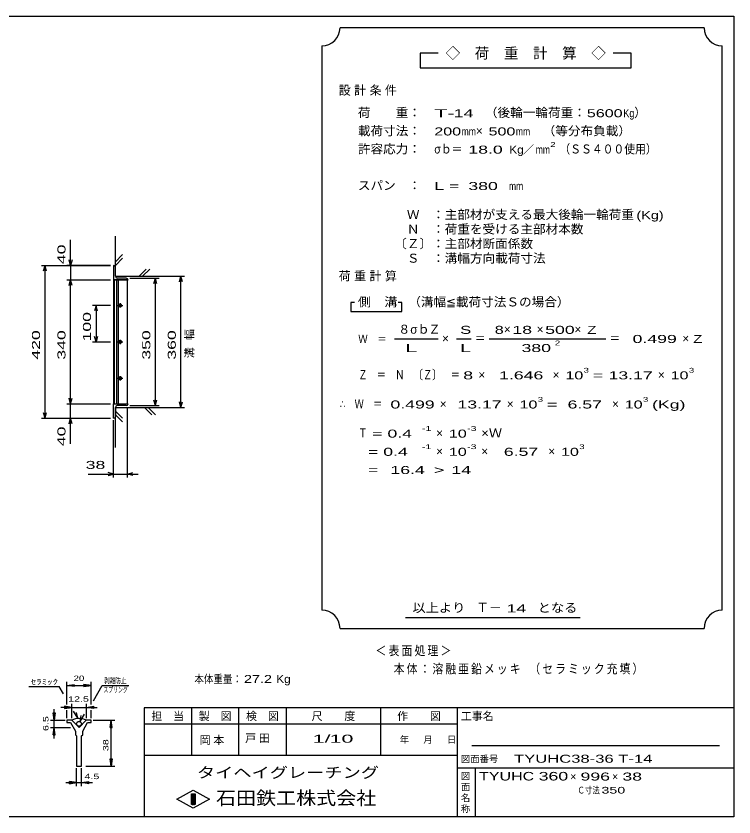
# Model space of a CAD drawing. Units: millimetres, scale not verified. Extents: x -1820 to 1724, y -1285 to 1059.
# Drawn here: x -248 to 1724, y -1141 to 1059 of the extents above; entities that cross this region are included whole.
import ezdxf
from ezdxf.enums import TextEntityAlignment as Align

# ---------------------------------------------------------------- set-up
doc = ezdxf.new("R2010")
doc.units = ezdxf.units.MM
doc.header["$LTSCALE"] = 10
for name, color, linetype, lineweight in [('0_2', 150, 'Continuous', 25), ('16', 3, 'Continuous', 25), ('22', 2, 'Continuous', 25), ('32', 4, 'Continuous', 25)]:
    doc.layers.add(name, color=color, linetype=linetype, lineweight=lineweight)
doc.styles.add('ベクトル', font='')
doc.styles.get('ベクトル').set_extended_font_data('ベクトル')

msp = doc.modelspace()

# ---------------------------------------------------------------- linework, layer by layer
at = {"layer": '0_2'}
for p, q in [((-1736, 1059), (1724, 1059)), ((1724, 1059), (1724, -1141)), ((1724, -841), (104, -841)), ((104, -841), (104, -1141)), ((234, -841), (234, -971)), ((364, -971), (364, -841)), ((494, -841), (494, -971)), ((754, -971), (754, -841)), ((964, -841), (964, -1141)), ((964, -886), (104, -886)), ((1684, -946), (1004, -946)), ((104, -971), (964, -971)), ((964, -1006), (1724, -1006)), ((1014, -1141), (1014, -1006)), ((194, -1092), (239, -1067)), ((234, -1077), (244, -1077)), ((234, -1107), (234, -1077)), ((234, -1077), (236, -1077)), ((236, -1077), (236, -1107)), ((238, -1107), (238, -1077)), ((238, -1077), (240, -1077)), ((239, -1067), (284, -1092)), ((240, -1077), (240, -1107)), ((242, -1107), (242, -1077)), ((242, -1077), (244, -1077)), ((244, -1077), (244, -1107)), ((244, -1077), (244, -1107)), ((239, -1117), (194, -1092)), ((284, -1092), (239, -1117)), ((244, -1107), (234, -1107)), ((236, -1107), (238, -1107)), ((240, -1107), (242, -1107)), ((1724, -1141), (-1736, -1141))]:
    msp.add_line(p, q, dxfattribs=at)
at = {"layer": '16'}
for p, q in [((20, 374), (20, 334)), ((25, 344), (25, 369)), ((20, 334), (60, 334)), ((20, 334), (20, -6)), ((58, 334), (20, 334)), ((22, 334), (22, -6)), ((29, -6), (29, 334)), ((55, 339), (30, 339)), ((33, 334), (33, -6)), ((58, -6), (58, 334)), ((30, 264), (46, 264)), ((40, 267), (36, 267)), ((38, 270), (38, 258)), ((36, 261), (40, 261)), ((30, 164), (46, 164)), ((40, 167), (36, 167)), ((36, 161), (40, 161)), ((38, 170), (38, 158)), ((40, 67), (36, 67)), ((38, 70), (38, 58)), ((30, 64), (46, 64)), ((36, 61), (40, 61)), ((20, -6), (60, -6)), ((20, -46), (20, -6)), ((20, -6), (58, -6)), ((25, -16), (25, -41)), ((55, -11), (30, -11))]:
    msp.add_line(p, q, dxfattribs=at)
for centre, radius, start, end in [((20, 369), 5, 0, 90), ((30, 344), 5, 180, 270), ((55, 334), 5, 0, 90), ((36, 264), 3, 90, 270), ((38, 264), 4, 46.6, 133.4), ((40, 264), 3, 270, 90), ((38, 264), 4, 226.6, 313.4), ((36, 164), 3, 90, 270), ((38, 164), 4, 46.6, 133.4), ((38, 164), 4, 226.6, 313.4), ((40, 164), 3, 270, 90), ((36, 64), 3, 90, 270), ((38, 64), 4, 46.6, 133.4), ((40, 64), 3, 270, 90), ((38, 64), 4, 226.6, 313.4), ((30, -16), 5, 90, 180), ((55, -6), 5, 270, 0), ((20, -41), 5, 270, 0)]:
    msp.add_arc(centre, radius, start, end, dxfattribs=at)
at = {"layer": '22', "color": 4}
for p, q in [((1642, 1027), (642, 1027)), ((592, 977), (592, -573)), ((1692, -573), (1692, 977)), ((912, 957), (862, 957)), ((862, 957), (862, 917)), ((1442, 957), (1392, 957)), ((1442, 917), (1442, 957)), ((862, 917), (1442, 917)), ((-98, 374), (-98, 444)), ((25, 344), (25, 454)), ((25, 384), (45, 404)), ((-178, 374), (12, 374)), ((-172, 359), (-168, 374)), ((-164, 359), (-168, 374)), ((-168, -46), (-168, 374)), ((12, 374), (-108, 374)), ((-98, 374), (-102, 389)), ((-94, 389), (-98, 374)), ((-98, 374), (-98, 334)), ((25, 374), (45, 394)), ((90, 344), (110, 364)), ((100, 344), (120, 364)), ((-108, 334), (12, 334)), ((-102, 319), (-98, 334)), ((-94, 319), (-98, 334)), ((-98, -6), (-98, 334)), ((25, 344), (215, 344)), ((65, 339), (145, 339)), ((131, 324), (135, 339)), ((139, 324), (135, 339)), ((135, -11), (135, 339)), ((201, 329), (205, 344)), ((209, 329), (205, 344)), ((205, -16), (205, 344)), ((12, 264), (-38, 264)), ((-28, 264), (-32, 249)), ((-24, 249), (-28, 264)), ((-28, 264), (-28, 164)), ((682, 272), (672, 272)), ((672, 272), (672, 247)), ((812, 272), (802, 272)), ((812, 247), (812, 272)), ((672, 247), (812, 247)), ((-28, 164), (-32, 179)), ((-24, 179), (-28, 164)), ((-38, 164), (12, 164)), ((792, 172), (912, 172)), ((962, 172), (1002, 172)), ((1052, 172), (1372, 172)), ((-98, -6), (-102, 9)), ((-98, -6), (-94, 9)), ((135, -11), (131, 4)), ((135, -11), (139, 4)), ((-108, -6), (12, -6)), ((-98, -46), (-98, -6)), ((25, -16), (215, -16)), ((25, -126), (25, -16)), ((58, -209), (58, -19)), ((65, -11), (145, -11)), ((125, -36), (105, -16)), ((135, -36), (115, -16)), ((205, -16), (201, -1)), ((205, -16), (209, -1)), ((-168, -46), (-172, -31)), ((-168, -46), (-164, -31)), ((45, -46), (25, -26)), ((45, -56), (25, -36)), ((-178, -46), (12, -46)), ((-108, -46), (12, -46)), ((-102, -61), (-98, -46)), ((-94, -61), (-98, -46)), ((-98, -116), (-98, -46)), ((20, -209), (20, -51)), ((20, -199), (5, -195)), ((58, -199), (73, -195)), ((-50, -199), (20, -199)), ((5, -203), (20, -199)), ((20, -199), (58, -199)), ((73, -203), (58, -199)), ((58, -199), (88, -199)), ((822, -593), (1302, -593)), ((642, -623), (1642, -623))]:
    msp.add_line(p, q, dxfattribs=at)
for centre, start, end in [((592, 1027), 270, 0), ((1692, 1027), 180, 270), ((592, -623), 0, 90), ((1692, -623), 90, 180)]:
    msp.add_arc(centre, 50, start, end, dxfattribs=at)
at = {"layer": '32'}
for p, q in [((-108, -832), (-108, -770)), ((-41.33, -832), (-41.33, -770)), ((-212.33, -783), (-129, -783)), ((-117.33, -803), (-129, -783)), ((-108, -780), (-88, -777)), ((-88, -783), (-108, -780)), ((-108, -780), (-41.33, -780)), ((-88, -783), (-88, -777)), ((-41.33, -780), (-61.33, -777)), ((-61.33, -783), (-61.33, -777)), ((-61.33, -783), (-41.33, -780)), ((-35.33, -821.67), (-11, -779.67)), ((-11, -779.67), (62.34, -779.67)), ((-94.67, -870), (-94.67, -830)), ((-54.67, -830), (-54.67, -870)), ((-143, -875), (-146, -855)), ((-146, -855), (-140, -855)), ((-143, -875), (-143, -845)), ((-140, -855), (-143, -875)), ((-94.67, -840), (-124.67, -840)), ((-94.67, -840), (-114.67, -837)), ((-114.67, -837), (-114.67, -843)), ((-114.67, -843), (-94.67, -840)), ((-108, -870), (-108, -848)), ((-94.67, -840), (-54.67, -840)), ((-78, -870), (-89.67, -850)), ((-78, -870), (-81.67, -854.33)), ((-54.67, -840), (-34.67, -837)), ((-34.67, -843), (-54.67, -840)), ((-54.67, -840), (-24.67, -840)), ((-41.33, -870), (-41.33, -848)), ((-34.67, -837), (-34.67, -843)), ((-153, -875), (-113, -875)), ((-143, -895), (-143, -875)), ((-108, -875), (-108, -881.67)), ((-94.67, -875), (-108, -875)), ((-74.67, -895), (-94.67, -875)), ((-54.67, -875), (-74.67, -895)), ((-71.33, -878.33), (-60, -858.33)), ((-71.33, -878.33), (-69, -862.33)), ((-41.33, -875), (-54.67, -875)), ((-41.33, -881.67), (-41.33, -875)), ((-36.33, -875), (23.67, -875)), ((10.67, -895), (13.67, -875)), ((16.67, -895), (13.67, -875)), ((13.67, -1001.67), (13.67, -875)), ((-153, -895), (-98, -895)), ((-146, -915), (-143, -895)), ((-140, -915), (-143, -895)), ((-143, -925), (-143, -895)), ((-108, -881.67), (-98, -881.67)), ((-98, -881.67), (-84.67, -905)), ((-64.67, -905), (-51.33, -881.67)), ((-51.33, -881.67), (-41.33, -881.67)), ((10.67, -895), (16.67, -895)), ((-146, -915), (-140, -915)), ((-84.67, -905), (-84.67, -915)), ((-84.67, -915), (-81.33, -918.33)), ((-81.33, -918.33), (-81.33, -1001.67)), ((-68, -918.33), (-64.67, -915)), ((-68, -1001.67), (-68, -918.33)), ((-64.67, -915), (-64.67, -905)), ((13.67, -1001.67), (10.67, -981.67)), ((10.67, -981.67), (16.67, -981.67)), ((16.67, -981.67), (13.67, -1001.67)), ((-81.33, -1001.67), (-68, -1001.67)), ((-81.33, -1056.67), (-81.33, -1006.67)), ((-68, -1056.67), (-68, -1006.67)), ((-56.33, -1001.67), (23.67, -1001.67)), ((-111.33, -1046.67), (-81.33, -1046.67)), ((-81.33, -1046.67), (-101.33, -1043.67)), ((-101.33, -1049.67), (-101.33, -1043.67)), ((-101.33, -1049.67), (-81.33, -1046.67)), ((-81.33, -1046.67), (-68, -1046.67)), ((-68, -1046.67), (-48, -1043.67)), ((-48, -1049.67), (-68, -1046.67)), ((-68, -1046.67), (-38, -1046.67)), ((-48, -1049.67), (-48, -1043.67))]:
    msp.add_line(p, q, dxfattribs=at)
msp.add_circle((-74.67, -885), 6.67, dxfattribs=at)
msp.add_arc((-75, -920.68), 50, 66, 113, dxfattribs=at)

# ---------------------------------------------------------------- texts
at = {"layer": '0_2', "style": 'ベクトル'}
for s, height, p in [('担\u3000当', 21.99, (124, -864)), ('製\u3000図', 21.99, (254, -864)), ('検\u3000図', 21.99, (384, -864)), ('尺\u3000\u3000度', 21.99, (564, -864)), ('作\u3000\u3000図', 21.99, (799, -864)), ('工事名', 21.99, (974, -864)), ('年', 18.33, (806, -928.5)), ('月', 18.33, (871, -928.5)), ('日', 18.33, (936, -928.5)), ('図面番号', 18.33, (974, -981.5)), ('図', 18.33, (974, -1028.5)), ('面', 18.33, (974, -1058.5)), ('名', 18.33, (974, -1088.5)), ('称', 18.33, (974, -1118.5))]:
    msp.add_text(s, height=height, dxfattribs=at).set_placement(p, align=Align.MIDDLE_LEFT)
at = {"layer": '0_2', "color": 222, "style": 'ベクトル'}
for s, height, width, p in [('タイヘイグレーチング', 29.33, 1.25, (249, -1019)), ('石田鉄工株式会社', 36.66, 1.1, (301.5, -1089))]:
    msp.add_text(s, height=height, dxfattribs=dict(at, width=width)).set_placement(p, align=Align.MIDDLE_LEFT)
at = {"layer": '22', "style": 'ベクトル'}
for s, height, p in [('◇\u3000荷\u3000重\u3000計\u3000算\u3000◇', 29.33, (932, 957)), ('）', 24.19, (1450, 793.5)), ('×', 24.19, (1015, 743.5)), ('／', 21.99, (1144.5, 692)), ('８', 24.19, (802, 198.5)), ('σｂ', 24.19, (835, 198.5)), ('Ｚ', 24.19, (885, 198.5)), ('×', 24.19, (1092, 198.5)), ('×', 24.19, (1182, 198.5)), ('×', 24.19, (1286, 198.5)), ('×', 24.19, (922, 173.5)), ('×', 24.19, (1582, 173.5)), ('×', 24.19, (1022, 73.5)), ('×', 24.19, (1226, 73.5)), ('×', 24.19, (1515, 73.5)), ('×', 24.19, (916, -6.5)), ('×', 24.19, (1100, -6.5)), ('×', 24.19, (1389, -6.5)), ('×', 24.19, (906, -86.5)), ('×', 24.19, (906, -136.5)), ('×', 24.19, (1030, -136.5)), ('×', 24.19, (1214, -136.5)), ('Ｔ－', 25.66, (1016, -565.5)), ('×', 21.99, (1274, -1030)), ('×', 21.99, (1389, -1030))]:
    msp.add_text(s, height=height, dxfattribs=at).set_placement(p, align=Align.MIDDLE_LEFT)
for s, height, width, p in [('荷\u3000\u3000重：\u3000', 24.19, 1.05, (691, 793.5)), ('T-', 21.99, 2, (901, 792)), (' 14 ', 21.99, 1.65, (941, 792)), ('（後輪一輪荷重：', 24.19, 1.05, (1040, 793.5)), ('5600', 21.99, 1.5, (1320, 792)), ('Kg', 21.99, 0.85, (1420, 792)), ('載荷寸法：\u3000', 24.19, 1.05, (691, 743.5)), ('200', 21.99, 1.5, (901, 742)), ('mm', 21.99, 0.8, (976, 742)), ('500', 21.99, 1.5, (1050, 742)), ('mm', 21.99, 0.8, (1125, 742)), ('\u3000（等分布負載）', 24.19, 1.05, (1164, 743.5)), ('許容応力：\u3000', 24.19, 1.05, (691, 693.5)), ('σｂ＝', 24.19, 0.9, (901, 693.5)), ('2', 13.2, 1.5, (1219.5, 706)), ('（ＳＳ４００使用）', 24.19, 0.9, (1244.5, 693.5)), (' 18.0', 21.99, 1.65, (981, 692)), ('Kg', 21.99, 1.1, (1107, 692)), ('mm', 21.99, 0.8, (1179.5, 692)), ('スパン\u3000：\u3000', 24.19, 1.05, (691, 593.5)), ('L = ', 21.99, 1.65, (901, 592)), (' 380 ', 21.99, 1.65, (981, 592)), ('mm', 21.99, 0.8, (1106, 592)), ('\u3000Ｗ\u3000：主部材が支える最大後輪一輪荷重', 24.19, 1.05, (791, 513.5)), ('(Kg)', 21.99, 1.35, (1456, 512)), ('\u3000Ｎ\u3000：荷重を受ける主部材本数', 24.19, 1.05, (791, 473.5)), ('〔Ｚ〕：主部材断面係数', 24.19, 1.05, (791, 433.5)), ('\u3000Ｓ\u3000：溝幅方向載荷寸法', 24.19, 1.05, (791, 393.5)), ('側\u3000溝', 24.19, 1.1, (691, 273.5)), ('\u3000（溝幅≦載荷寸法Ｓの場合）', 24.19, 1.05, (795, 273.5)), ('S', 21.99, 1.55, (972, 197)), ('8', 21.99, 1.5, (1067, 197)), (' 18 ', 21.99, 1.65, (1102, 197)), (' 500 ', 21.99, 1.65, (1192, 197)), ('Z', 21.99, 1.4, (1321, 197)), ('Ｗ\u3000＝', 21.99, 0.85, (692, 172)), ('＝', 24.19, 0.9, (1012, 173.5)), ('＝', 24.19, 0.9, (1382, 173.5)), (' 0.499', 21.99, 1.65, (1432, 172)), ('Z', 21.99, 1.4, (1612, 172)), ('L', 21.99, 1.8, (972, 147)), (' 380 ', 21.99, 1.65, (1127, 147)), ('2', 13.2, 1.5, (1232, 161)), ('Ｚ\u3000＝\u3000Ｎ\u3000〔Ｚ〕\u3000＝', 24.19, 0.75, (692, 73.5)), ('3', 13.2, 1.5, (1311, 86)), ('3', 13.2, 1.5, (1600, 86)), (' 8 ', 21.99, 1.65, (967, 72)), ('  1.646', 21.99, 1.65, (1052, 72)), ('10', 21.99, 1.5, (1261, 72)), ('=', 21.99, 1.7, (1336, 72)), (' 13.17', 21.99, 1.65, (1366, 72)), ('10', 21.99, 1.5, (1550, 72)), ('∴\u3000Ｗ\u3000＝', 24.19, 0.75, (642, -6.5)), (' 0.499', 21.99, 1.65, (767, -8)), (' 13.17', 21.99, 1.65, (951, -8)), ('10', 21.99, 1.5, (1135, -8)), ('3', 13.2, 1.5, (1185, 6)), ('  6.57', 21.99, 1.65, (1240, -8)), ('10', 21.99, 1.5, (1424, -8)), ('3', 13.2, 1.5, (1474, 6)), ('(Kg)', 21.99, 1.65, (1499, -8)), ('=', 21.99, 1.7, (1210, -8)), ('Ｔ', 24.19, 0.75, (692, -86.5)), (' = 0.4', 21.99, 1.65, (717, -88)), ('-1', 13.2, 1.65, (867, -74)), ('10', 21.99, 1.5, (941, -88)), ('-3', 13.2, 1.65, (991, -74)), ('×Ｗ', 24.19, 1.1, (1030, -86.5)), ('  = 0.4', 21.99, 1.65, (692, -138)), ('-1', 13.2, 1.65, (867, -124)), ('10', 21.99, 1.5, (941, -138)), ('-3', 13.2, 1.65, (991, -124)), ('  6.57', 21.99, 1.65, (1065, -138)), ('10', 21.99, 1.5, (1249, -138)), ('3', 13.2, 1.5, (1299, -124)), (' 38 ', 21.99, 1.65, (-70, -174)), ('  =', 21.99, 1.65, (692, -188)), (' 16.4', 21.99, 1.65, (767, -188)), ('>', 21.99, 1.7, (899.5, -188)), (' 14 ', 21.99, 1.65, (934.5, -188)), ('以上より\u3000', 24.19, 1.1, (841, -566.5)), (' 14 ', 21.99, 1.65, (1086, -568)), ('となる', 24.19, 1.1, (1185, -566.5)), ('本体重量：', 21.99, 0.85, (242, -762)), (' 27.2', 21.99, 1.35, (367, -762)), ('Kg', 21.99, 1.1, (467, -762)), ('1/', 21.99, 2, (567, -926)), (' 10 ', 21.99, 2, (597, -926)), ('TYUHC38-36 T-14', 21.99, 1.55, (1120, -981)), ('TYUHC', 23.46, 1.4, (1024, -1029)), (' 360 ', 23.46, 1.55, (1174, -1029)), (' 996 ', 21.99, 1.65, (1289, -1030)), (' 38 ', 21.99, 1.65, (1404, -1030)), ('Ｃ寸法：', 18.33, 0.8, (1294, -1067.5)), (' 350 ', 18.33, 1.6, (1349, -1067.5))]:
    msp.add_text(s, height=height, dxfattribs=dict(at, width=width)).set_placement(p, align=Align.MIDDLE_LEFT)
at = {"layer": '22', "style": 'ベクトル', "width": 1.65}
for s, p in [(' 40 ', (-123, 364)), (' 100 ', (-53, 151.5)), (' 420 ', (-193, 101.5)), (' 340 ', (-123, 101.5)), (' 350 ', (110, 101.5)), (' 360 ', (180, 101.5)), (' 40 ', (-123, -136))]:
    msp.add_text(s, height=21.99, rotation=90, dxfattribs=at).set_placement(p, align=Align.MIDDLE_LEFT)
at = {"layer": '22', "attachment_point": 4, "style": 'ベクトル'}
for s, insert, char_height in [('\\T1.28;設計条件', (638.5, 853.5), 24.19), ('\\T1.28;荷重計算', (638.5, 343.5), 24.19), ('\\T1.5;\\W2;\\~L\\~', (797, 147), 21.99), ('\\T1.2;\\W0.85;＜表面処理＞', (739.5, -685.5), 25.66), ('\\T1.19;\\W0.85;本体：溶融亜鉛メッキ', (789.5, -735.5), 25.66), ('\\T1.19;\\W0.85;（セラミック充填）', (1162, -735.5), 25.66), ('\\T1.25;岡本\u3000', (256.5, -931), 21.99), ('\\T1.25;戸田\u3000', (381.5, -926), 21.99)]:
    msp.add_mtext(s, dxfattribs=dict(at, insert=insert, char_height=char_height))
at = {"layer": '22', "insert": (230, 119), "char_height": 21.99, "attachment_point": 4, "rotation": 90, "style": 'ベクトル'}
msp.add_mtext('\\T1.67;溝幅', dxfattribs=at)
at = {"layer": '32', "color": 2, "style": 'ベクトル'}
for s, width, p in [('ｾﾗﾐｯｸ', 1.5, (-207.33, -770)), ('20', 1.35, (-89.67, -760)), ('剥離防止', 0.75, (-6, -766.67)), ('スプリング', 0.65, (-7.66, -791.67)), ('12.5', 1.5, (-104.67, -817)), (' 4.5 ', 1.5, (-68, -1029.67))]:
    msp.add_text(s, height=14.66, dxfattribs=dict(at, width=width)).set_placement(p, align=Align.MIDDLE_LEFT)
at = {"layer": '32', "color": 2, "style": 'ベクトル', "width": 1.5}
for s, p in [('6.5', (-166, -905)), (' 38 ', (-1.33, -968.33))]:
    msp.add_text(s, height=14.66, rotation=90, dxfattribs=at).set_placement(p, align=Align.MIDDLE_LEFT)

doc.saveas('drawing.dxf')
